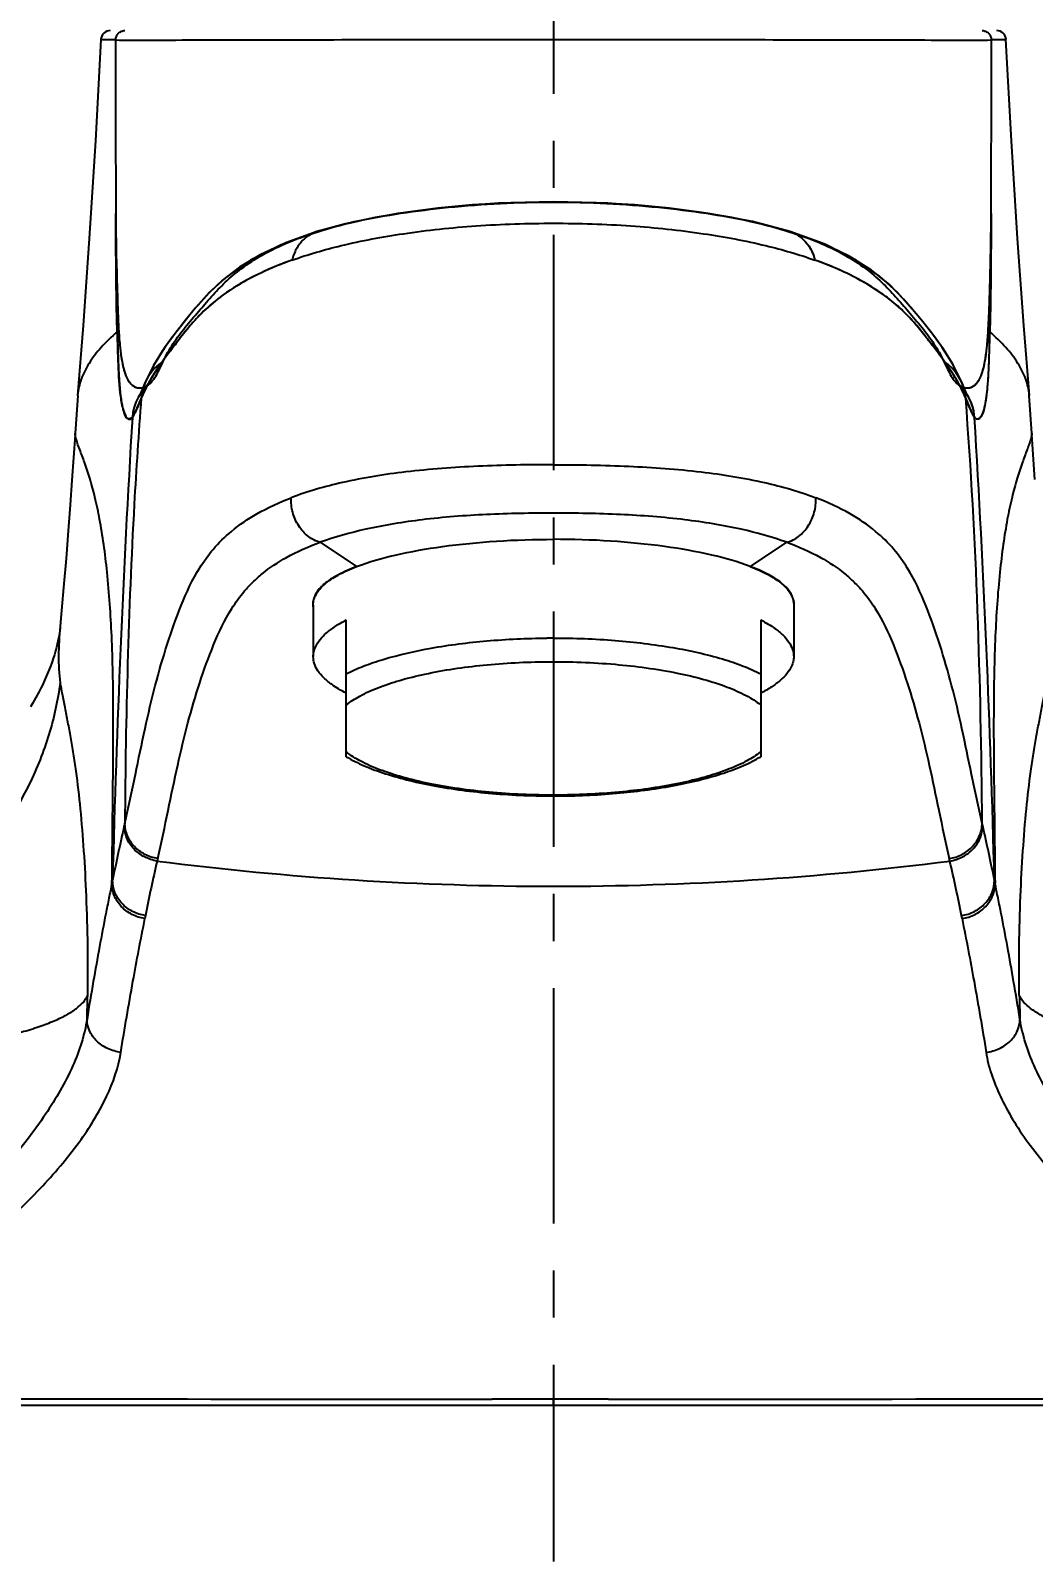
# Model space of a CAD drawing. Header units: millimetres. Extents: x 1091 to 1735, y 843 to 1297.
# Drawn here: x 1476.3 to 1529.5, y 1097.9 to 1179.2 of the extents above; entities that cross this region are included whole.
import ezdxf

# ---------------------------------------------------------------- set-up
doc = ezdxf.new("R2010")
doc.units = ezdxf.units.MM
doc.linetypes.add('CENTER', pattern=[2, 1.25, -0.25, 0.25, -0.25])
doc.layers.add('标注', color=1, linetype='Continuous')
doc.styles.add('Daelim Dimension', font='')
doc.styles.get('Daelim Dimension').set_extended_font_data('나눔고딕')
doc.dimstyles.new('DEFAULT', dxfattribs={"dimscale": 2, "dimtxt": 2, "dimasz": 2, "dimexe": 0, "dimexo": 2, "dimgap": 1, "dimtad": 1, "dimdec": 1, "dimzin": 9, "dimdsep": 46, "dimtxsty": 'Daelim Dimension', "dimcen": 0.5, "dimclrd": 252, "dimclre": 252, "dimclrt": 3, "dimadec": 1, "dimazin": 0, "dimtfac": 1, "dimtdec": 1, "dimtix": 1, "dimtmove": 0, "dimatfit": 3, "dimfxl": 1, "dimtolj": 1, "dimtzin": 1, "dimlwd": 9, "dimlwe": 9, "dimarcsym": 0})

# ---------------------------------------------------------------- blocks, each defined once
blk = doc.blocks.new('*D2')
at = {"color": 5, "lineweight": 9, "transparency": 16777216}
for p, q in [((1508.017, 1223.158), (1604.375, 1223.158)), ((1604.375, 1219.158), (1604.375, 1110.189)), ((1579.171, 1106.189), (1604.375, 1106.189))]:
    blk.add_line(p, q, dxfattribs=at)
at = {"color": 5, "transparency": 16777216}
for points in [[(1603.709, 1219.158), (1605.042, 1219.158), (1604.375, 1223.158)], [(1603.709, 1110.189), (1605.042, 1110.189), (1604.375, 1106.189)]]:
    blk.add_solid(points, dxfattribs=at)
at = {"layer": 'Defpoints', "color": 0, "transparency": 16777216}
for p in [(1504.017, 1223.158), (1575.171, 1106.189), (1604.375, 1106.189)]:
    blk.add_point(p, dxfattribs=at)
at = {"color": 7, "transparency": 16777216, "insert": (1597.039, 1164.673), "char_height": 10, "attachment_point": 5, "rotation": 90, "style": 'Daelim Dimension'}
blk.add_mtext('\\A1;117', dxfattribs=at)

msp = doc.modelspace()

# ---------------------------------------------------------------- linework, layer by layer
at = {"color": 7, "linetype": 'Continuous'}
for p, q in [((1491.481, 1168.522), (1491.48, 1168.522)), ((1516.553, 1168.522), (1516.554, 1168.522)), ((1479.055, 1163.535), (1478.76, 1159.805)), ((1482.318, 1160.433), (1482.228, 1160.214)), ((1482.318, 1160.433), (1482.317, 1160.432)), ((1525.805, 1160.217), (1525.716, 1160.433)), ((1525.716, 1160.433), (1525.716, 1160.433)), ((1478.774, 1159.804), (1478.635, 1157.797)), ((1525.96, 1159.869), (1525.952, 1159.885)), ((1529.399, 1157.794), (1529.26, 1159.804)), ((1478.63, 1157.715), (1478.463, 1155.315)), ((1478.635, 1157.797), (1478.63, 1157.715)), ((1478.463, 1155.315), (1478.367, 1154.005)), ((1478.367, 1154.005), (1478.262, 1152.617)), ((1478.262, 1152.617), (1478.145, 1151.15)), ((1478.145, 1151.15), (1478.016, 1149.607)), ((1491.268, 1148.692), (1491.268, 1145.947)), ((1516.718, 1149.012), (1516.766, 1148.693)), ((1516.766, 1148.69), (1516.766, 1145.947)), ((1493.017, 1140.631), (1493.017, 1147.89)), ((1515.017, 1147.89), (1515.017, 1140.631)), ((1504.017, 1106.189), (1504.017, 1106.511)), ((1432.863, 1106.189), (1575.171, 1106.189))]:
    msp.add_line(p, q, dxfattribs=at)
at = {"color": 6, "linetype": 'Continuous'}
for p, q in [((1482.228, 1160.214), (1482.22, 1160.196)), ((1525.814, 1160.196), (1525.805, 1160.217)), ((1525.895, 1160.008), (1525.894, 1160.011))]:
    msp.add_line(p, q, dxfattribs=at)
at = {"color": 9, "linetype": 'Continuous'}
for p, q in [((1491.63, 1152.016), (1493.564, 1150.728)), ((1514.469, 1150.728), (1516.404, 1152.016)), ((1481.268, 1137.084), (1481.238, 1136.959)), ((1526.795, 1136.959), (1526.765, 1137.086)), ((1483.012, 1135.218), (1482.982, 1135.089)), ((1525.052, 1135.089), (1525.021, 1135.22)), ((1482.367, 1132.192), (1482.335, 1132.031)), ((1525.699, 1132.031), (1525.667, 1132.192)), ((1504.017, 1106.515), (1500.755, 1106.508)), ((1506.937, 1106.508), (1504.017, 1106.515))]:
    msp.add_line(p, q, dxfattribs=at)
at = {"color": 7, "linetype": 'Continuous'}
for points in [[(1480.002, 1178.713), (1479.711, 1173.337), (1479.383, 1168.145), (1479.055, 1163.535)], [(1529.274, 1159.805), (1528.979, 1163.535), (1528.651, 1168.145), (1528.322, 1173.336), (1528.032, 1178.713)], [(1504.017, 1170.092), (1501.104, 1170.017), (1498.268, 1169.797), (1495.756, 1169.474), (1493.432, 1169.038), (1491.48, 1168.522)], [(1516.554, 1168.522), (1514.578, 1169.043), (1512.252, 1169.478), (1509.738, 1169.8), (1506.901, 1170.019), (1504.017, 1170.092)], [(1491.481, 1168.522), (1489.563, 1167.818), (1487.939, 1166.99), (1486.699, 1166.135), (1485.75, 1165.274), (1485.041, 1164.481), (1484.49, 1163.808), (1483.936, 1163.108), (1483.38, 1162.35), (1482.818, 1161.462), (1482.317, 1160.432)], [(1525.716, 1160.433), (1525.213, 1161.468), (1524.65, 1162.355), (1524.094, 1163.113), (1523.54, 1163.812), (1522.988, 1164.486), (1522.277, 1165.281), (1521.326, 1166.142), (1520.083, 1166.997), (1518.454, 1167.825), (1516.553, 1168.522)], [(1482.228, 1160.214), (1482.139, 1160.007), (1482.105, 1159.933)], [(1525.952, 1159.885), (1525.894, 1160.011), (1525.805, 1160.217)], [(1529.568, 1155.347), (1529.402, 1157.743), (1529.399, 1157.796)], [(1478.016, 1149.607), (1477.875, 1147.987), (1477.835, 1147.541)], [(1477.835, 1147.54), (1477.828, 1147.459), (1477.812, 1147.321), (1477.794, 1147.191), (1477.774, 1147.061), (1477.749, 1146.923), (1477.719, 1146.773), (1477.682, 1146.608), (1477.638, 1146.433), (1477.588, 1146.246), (1477.53, 1146.046), (1477.463, 1145.836), (1477.388, 1145.616), (1477.303, 1145.383), (1477.206, 1145.136), (1477.101, 1144.884), (1476.991, 1144.636), (1476.898, 1144.437), (1476.835, 1144.308), (1476.71, 1144.065), (1476.552, 1143.774), (1476.374, 1143.461), (1476.268, 1143.283)]]:
    msp.add_lwpolyline(points, dxfattribs=at)
at = {"color": 6, "linetype": 'Continuous'}
for points in [[(1504.017, 1170.092), (1501.752, 1170.047), (1499.72, 1169.928), (1497.874, 1169.754), (1496.166, 1169.536), (1494.546, 1169.266), (1492.986, 1168.934), (1491.481, 1168.522)], [(1516.553, 1168.522), (1515.047, 1168.935), (1513.488, 1169.266), (1511.867, 1169.536), (1510.16, 1169.754), (1508.315, 1169.928), (1506.283, 1170.047), (1504.017, 1170.092)], [(1491.481, 1168.522), (1489.813, 1167.924), (1488.458, 1167.285), (1487.358, 1166.62), (1486.455, 1165.934), (1485.72, 1165.243), (1485.133, 1164.591), (1485.041, 1164.481)], [(1523.18, 1164.254), (1522.601, 1164.935), (1521.844, 1165.7), (1520.89, 1166.471), (1519.718, 1167.207), (1518.283, 1167.898), (1516.553, 1168.522)], [(1484.668, 1164.027), (1484.213, 1163.463), (1483.744, 1162.855), (1483.27, 1162.189), (1482.788, 1161.408), (1482.317, 1160.432)], [(1525.225, 1161.447), (1524.708, 1162.271), (1524.197, 1162.978), (1523.684, 1163.634), (1523.54, 1163.812)], [(1482.178, 1160.026), (1482.279, 1160.15), (1482.402, 1160.279), (1482.549, 1160.408)], [(1525.485, 1160.408), (1525.631, 1160.279), (1525.755, 1160.15), (1525.856, 1160.026)], [(1482.139, 1160.007), (1482.084, 1159.89), (1482.078, 1159.877), (1482.18, 1160.029)], [(1525.854, 1160.029), (1525.955, 1159.877), (1525.949, 1159.89)]]:
    msp.add_lwpolyline(points, dxfattribs=at)
at = {"color": 7, "linetype": 'Continuous'}
for centre, start, end in [((1480.495, 1178.689), 89.97505, 177.25665), ((1527.539, 1178.689), 2.74333, 90.02495)]:
    msp.add_arc(centre, 0.5, start, end, dxfattribs=at)
at = {"color": 9, "linetype": 'Continuous'}
for centre, radius, start, end in [((4113.659, 1175.962), 2632.881, 179.940605, 180.140912), ((-1230.306, 1176.026), 2757.562, 359.864122, 0.055373), ((1482.44, 1162.396), 1.767, 148.19423, 153.0638), ((1482.403, 1162.418), 1.723, 148.15517, 153.1515), ((1525.549, 1162.373), 1.817, 26.93328, 31.67703), ((1525.601, 1162.403), 1.756, 26.82217, 31.74022), ((1484.697, 1159.477), 2.564, 122.81671, 175.52945), ((1523.336, 1159.477), 2.565, 4.49499, 57.18739), ((1484.248, 1158.473), 2.588, 127.22139, 176.11876), ((1484.714, 1159.473), 2.581, 158.19106, 170.12357), ((1490.017, 1156.264), 8.593, 149.23117, 151.62199), ((1523.785, 1158.473), 2.588, 3.88159, 52.77862), ((1523.319, 1159.473), 2.582, 8.3442, 21.82724), ((1484.686, 1159.478), 2.553, 170.12082, 175.52137), ((1487.305, 1157.622), 5.558, 156.20708, 158.30416), ((1523.356, 1159.478), 2.545, 4.48948, 8.33387), ((1523.783, 1158.472), 2.591, 3.89392, 32.71113), ((2195.631, 1115.836), 715.247, 176.568415, 178.538611), ((812.397, 1115.836), 715.253, 1.461377, 3.431556), ((1492.337, 1148.686), 1.1, 179.61354, 185.19968), ((1504.017, 1104.662), 42.268, 89.99996, 90.4818), ((1495.348, 1143.79), 3.722, 231.23029, 233.02665), ((1512.683, 1143.794), 3.727, 306.94725, 308.7693), ((1580.012, 1114.127), 101.378, 166.98501, 168.65064), ((1424.424, 1113.35), 105.059, 11.37854, 12.9858), ((1581.343, 1112.452), 100.934, 167.03943, 168.72089), ((1503.992, 1299.383), 165.632, 262.71273, 270.00867), ((1504.042, 1299.383), 165.632, 269.99133, 277.28727), ((1423.449, 1111.755), 104.25, 11.30585, 12.93383), ((1465.723, 1137.086), 15.195, 347.97037, 348.56754), ((1386.891, 1129.799), 92.423, 358.07652, 358.8675), ((1621.112, 1129.798), 92.391, 181.13236, 181.92364), ((1500.668, 15179.108), 14072.597, 269.8383063, 270.0003524), ((1507.362, 15145.766), 14039.254, 269.9982655, 270.1620923)]:
    msp.add_arc(centre, radius, start, end, dxfattribs=at)
at = {"color": 7, "linetype": 'Continuous'}
for points, knots in [([(1480.78, 1178.691), (1480.78, 1178.756), (1480.805, 1178.886), (1480.911, 1179.051), (1481.071, 1179.162), (1481.199, 1179.189), (1481.261, 1179.189)], [0, 0, 0, 0, 0.253943, 0.505552, 0.75387, 1, 1, 1, 1]), ([(1526.772, 1179.189), (1526.835, 1179.189), (1526.962, 1179.162), (1527.123, 1179.051), (1527.229, 1178.886), (1527.254, 1178.756), (1527.254, 1178.691)], [0, 0, 0, 0, 0.24613, 0.494449, 0.746058, 1, 1, 1, 1]), ([(1491.727, 1168.58), (1492.356, 1168.771), (1493.739, 1169.12), (1495.985, 1169.521), (1498.506, 1169.832), (1501.214, 1170.039), (1503.073, 1170.086), (1504.017, 1170.086)], [0, 0, 0, 0, 0.158828, 0.344136, 0.550847, 0.772086, 1, 1, 1, 1]), ([(1504.017, 1170.086), (1504.96, 1170.086), (1506.82, 1170.039), (1509.528, 1169.832), (1512.049, 1169.521), (1514.295, 1169.12), (1515.678, 1168.771), (1516.307, 1168.58)], [0, 0, 0, 0, 0.227927, 0.449175, 0.655883, 0.841182, 1, 1, 1, 1]), ([(1480.784, 1169.484), (1480.791, 1168.722), (1480.805, 1167.27), (1480.872, 1165.218), (1480.908, 1163.927), (1480.939, 1163.327)], [0, 0, 0, 0, 0.370882, 0.707261, 1, 1, 1, 1]), ([(1480.865, 1163.196), (1480.84, 1163.797), (1480.818, 1165.079), (1480.798, 1167.175), (1480.788, 1168.669), (1480.784, 1169.484)], [0, 0, 0, 0, 0.286898, 0.611406, 1, 1, 1, 1]), ([(1527.095, 1163.327), (1527.133, 1163.919), (1527.175, 1165.206), (1527.221, 1167.259), (1527.239, 1168.718), (1527.25, 1169.484)], [0, 0, 0, 0, 0.288917, 0.627126, 1, 1, 1, 1]), ([(1527.25, 1169.484), (1527.244, 1168.696), (1527.237, 1167.221), (1527.217, 1165.125), (1527.195, 1163.816), (1527.168, 1163.196)], [0, 0, 0, 0, 0.375669, 0.70377, 1, 1, 1, 1]), ([(1483.308, 1161.632), (1483.454, 1161.957), (1483.816, 1162.583), (1484.467, 1163.448), (1485.166, 1164.266), (1485.869, 1165.066), (1486.603, 1165.858), (1487.496, 1166.61), (1488.62, 1167.336), (1490.049, 1168.02), (1491.131, 1168.399), (1491.727, 1168.58)], [0, 0, 0, 0, 0.09535, 0.192238, 0.289063, 0.383019, 0.47684, 0.57759, 0.694129, 0.833454, 1, 1, 1, 1]), ([(1516.307, 1168.58), (1516.905, 1168.398), (1517.991, 1168.018), (1519.423, 1167.331), (1520.547, 1166.603), (1521.439, 1165.85), (1522.173, 1165.057), (1522.875, 1164.258), (1523.572, 1163.441), (1524.22, 1162.579), (1524.58, 1161.956), (1524.726, 1161.632)], [0, 0, 0, 0, 0.167165, 0.306829, 0.423493, 0.524288, 0.618088, 0.711979, 0.808591, 0.905118, 1, 1, 1, 1]), ([(1490.138, 1167.001), (1489.575, 1166.798), (1488.599, 1166.404), (1487.376, 1165.747), (1486.456, 1165.151), (1485.746, 1164.575), (1485.171, 1164.019), (1484.735, 1163.526), (1484.384, 1163.09), (1484.049, 1162.661), (1483.72, 1162.236), (1483.39, 1161.792), (1483.101, 1161.387), (1482.839, 1160.995), (1482.602, 1160.613), (1482.363, 1160.184), (1482.212, 1159.858), (1482.141, 1159.677)], [0, 0, 0, 0, 0.160877, 0.282407, 0.372921, 0.45529, 0.5278, 0.58781, 0.632168, 0.678048, 0.734313, 0.776687, 0.826862, 0.868084, 0.903488, 0.947661, 1, 1, 1, 1]), ([(1525.893, 1159.678), (1525.814, 1159.878), (1525.64, 1160.249), (1525.337, 1160.775), (1525.011, 1161.275), (1524.649, 1161.786), (1524.27, 1162.294), (1523.905, 1162.763), (1523.586, 1163.171), (1523.291, 1163.534), (1522.953, 1163.91), (1522.544, 1164.34), (1522.028, 1164.797), (1521.428, 1165.24), (1520.633, 1165.764), (1519.465, 1166.388), (1518.48, 1166.79), (1517.896, 1167.001)], [0, 0, 0, 0, 0.057944, 0.109876, 0.163309, 0.218361, 0.278096, 0.333939, 0.378051, 0.417408, 0.459654, 0.514148, 0.576841, 0.644823, 0.714352, 0.833, 1, 1, 1, 1]), ([(1480.939, 1163.327), (1480.966, 1162.883), (1481.026, 1162.103), (1481.2, 1161.121), (1481.485, 1160.468), (1481.92, 1160.171), (1482.364, 1160.247), (1482.583, 1160.426), (1482.683, 1160.534)], [0, 0, 0, 0, 0.314448, 0.55204, 0.703927, 0.805327, 0.89633, 1, 1, 1, 1]), ([(1525.351, 1160.534), (1525.45, 1160.426), (1525.67, 1160.247), (1526.113, 1160.171), (1526.548, 1160.468), (1526.834, 1161.12), (1527.007, 1162.102), (1527.068, 1162.883), (1527.095, 1163.327)], [0, 0, 0, 0, 0.103628, 0.194603, 0.295956, 0.447772, 0.685368, 1, 1, 1, 1]), ([(1481.666, 1158.648), (1481.56, 1158.568), (1481.34, 1158.539), (1481.149, 1159.13), (1480.997, 1160.016), (1480.91, 1161.477), (1480.888, 1162.614), (1480.865, 1163.196)], [0, 0, 0, 0, 0.052257, 0.141211, 0.301617, 0.645853, 1, 1, 1, 1]), ([(1527.168, 1163.196), (1527.147, 1162.715), (1527.125, 1161.724), (1527.07, 1160.431), (1526.947, 1159.422), (1526.815, 1158.885), (1526.614, 1158.511), (1526.45, 1158.554), (1526.368, 1158.648)], [0, 0, 0, 0, 0.290886, 0.598223, 0.789601, 0.891523, 0.953964, 1, 1, 1, 1]), ([(1482.683, 1160.534), (1482.768, 1160.628), (1482.921, 1160.85), (1483.118, 1161.224), (1483.243, 1161.491), (1483.307, 1161.632)], [0, 0, 0, 0, 0.300664, 0.633617, 1, 1, 1, 1]), ([(1524.726, 1161.633), (1524.79, 1161.492), (1524.916, 1161.224), (1525.112, 1160.85), (1525.265, 1160.628), (1525.351, 1160.534)], [0, 0, 0, 0, 0.366381, 0.699331, 1, 1, 1, 1]), ([(1482.141, 1159.677), (1482.093, 1159.557), (1481.993, 1159.313), (1481.845, 1158.964), (1481.727, 1158.744), (1481.666, 1158.648)], [0, 0, 0, 0, 0.34077, 0.699519, 1, 1, 1, 1]), ([(1526.368, 1158.648), (1526.306, 1158.746), (1526.187, 1158.967), (1526.04, 1159.316), (1525.94, 1159.559), (1525.893, 1159.678)], [0, 0, 0, 0, 0.304545, 0.663042, 1, 1, 1, 1]), ([(1493.57, 1150.727), (1494.232, 1150.981), (1495.741, 1151.405), (1498.225, 1151.84), (1501.036, 1152.113), (1503.006, 1152.174), (1504.017, 1152.174)], [0, 0, 0, 0, 0.200647, 0.442412, 0.71358, 1, 1, 1, 1]), ([(1514.464, 1150.727), (1513.802, 1150.981), (1512.293, 1151.405), (1509.809, 1151.84), (1506.997, 1152.113), (1505.028, 1152.174), (1504.017, 1152.174)], [0, 0, 0, 0, 0.200641, 0.442407, 0.713577, 1, 1, 1, 1]), ([(1491.268, 1148.692), (1491.268, 1148.787), (1491.294, 1148.982), (1491.458, 1149.377), (1491.884, 1149.85), (1492.631, 1150.332), (1493.232, 1150.598), (1493.57, 1150.727)], [0, 0, 0, 0, 0.087895, 0.1799, 0.393088, 0.664045, 1, 1, 1, 1]), ([(1514.464, 1150.727), (1514.758, 1150.614), (1515.292, 1150.382), (1516.115, 1149.892), (1516.606, 1149.383), (1516.718, 1149.012)], [0, 0, 0, 0, 0.32642, 0.599098, 1, 1, 1, 1]), ([(1491.268, 1145.947), (1491.268, 1146.032), (1491.288, 1146.207), (1491.445, 1146.673), (1491.858, 1147.142), (1492.449, 1147.577), (1492.817, 1147.787), (1493.017, 1147.89)], [0, 0, 0, 0, 0.093741, 0.191435, 0.536691, 0.752647, 1, 1, 1, 1]), ([(1515.017, 1147.89), (1515.153, 1147.82), (1515.411, 1147.677), (1515.814, 1147.415), (1516.195, 1147.105), (1516.518, 1146.733), (1516.719, 1146.347), (1516.766, 1146.076), (1516.766, 1145.947)], [0, 0, 0, 0, 0.168173, 0.322344, 0.527723, 0.704536, 0.858715, 1, 1, 1, 1]), ([(1493.017, 1144.004), (1492.881, 1144.074), (1492.623, 1144.216), (1492.22, 1144.479), (1491.839, 1144.788), (1491.516, 1145.16), (1491.315, 1145.547), (1491.268, 1145.818), (1491.268, 1145.947)], [0, 0, 0, 0, 0.168173, 0.322344, 0.527723, 0.704536, 0.858715, 1, 1, 1, 1]), ([(1516.766, 1145.947), (1516.766, 1145.861), (1516.746, 1145.687), (1516.588, 1145.221), (1516.176, 1144.752), (1515.585, 1144.317), (1515.217, 1144.107), (1515.017, 1144.004)], [0, 0, 0, 0, 0.093741, 0.191435, 0.536691, 0.752647, 1, 1, 1, 1]), ([(1493.018, 1140.631), (1493.325, 1140.448), (1494.005, 1140.111), (1495.132, 1139.696), (1496.41, 1139.341), (1498.357, 1138.934), (1501.02, 1138.61), (1503.215, 1138.536), (1504.346, 1138.545)], [0, 0, 0, 0, 0.092241, 0.195231, 0.309412, 0.434158, 0.708074, 1, 1, 1, 1]), ([(1504.346, 1138.545), (1505.418, 1138.554), (1507.488, 1138.654), (1509.994, 1138.989), (1511.82, 1139.391), (1513.021, 1139.736), (1514.082, 1140.135), (1514.725, 1140.457), (1515.016, 1140.631)], [0, 0, 0, 0, 0.29297, 0.566008, 0.690209, 0.804067, 0.907185, 1, 1, 1, 1])]:
    msp.add_open_spline(points, degree=3, knots=knots, dxfattribs=at)
at = {"color": 9, "linetype": 'Continuous'}
for points, knots in [([(1480.779, 1178.691), (1480.668, 1178.693), (1480.513, 1178.696), (1480.321, 1178.701), (1480.212, 1178.704), (1480.127, 1178.707), (1480.064, 1178.708), (1480.026, 1178.711), (1480.007, 1178.711), (1480.002, 1178.713)], [0, 0, 0, 0, 0.429037, 0.59904, 0.739182, 0.849374, 0.929583, 0.979787, 1, 1, 1, 1]), ([(1480.779, 1178.691), (1481.846, 1178.685), (1484.695, 1178.691), (1489.853, 1178.703), (1496.532, 1178.716), (1501.429, 1178.719), (1504.017, 1178.719)], [0, 0, 0, 0, 0.13773, 0.367763, 0.665889, 1, 1, 1, 1]), ([(1504.017, 1178.719), (1506.605, 1178.719), (1511.502, 1178.716), (1518.181, 1178.703), (1523.339, 1178.691), (1526.188, 1178.685), (1527.254, 1178.691)], [0, 0, 0, 0, 0.334111, 0.632237, 0.86227, 1, 1, 1, 1]), ([(1528.032, 1178.713), (1528.027, 1178.711), (1528.008, 1178.711), (1527.97, 1178.708), (1527.907, 1178.707), (1527.821, 1178.704), (1527.712, 1178.701), (1527.521, 1178.696), (1527.366, 1178.693), (1527.254, 1178.691)], [0, 0, 0, 0, 0.020213, 0.070417, 0.150626, 0.260818, 0.40096, 0.570963, 1, 1, 1, 1]), ([(1480.786, 1169.486), (1480.784, 1168.899), (1480.784, 1167.762), (1480.812, 1166.114), (1480.821, 1164.604), (1480.844, 1163.644), (1480.865, 1163.196)], [0, 0, 0, 0, 0.280096, 0.542149, 0.786149, 1, 1, 1, 1]), ([(1480.786, 1169.487), (1480.787, 1169.181), (1480.787, 1168.582), (1480.798, 1167.983), (1480.804, 1167.689)], [0, 0, 0, 0, 0.509523, 1, 1, 1, 1]), ([(1527.168, 1163.196), (1527.189, 1163.644), (1527.212, 1164.604), (1527.222, 1166.113), (1527.25, 1167.762), (1527.25, 1168.899), (1527.248, 1169.486)], [0, 0, 0, 0, 0.213821, 0.457821, 0.719888, 1, 1, 1, 1]), ([(1527.23, 1167.688), (1527.236, 1167.981), (1527.246, 1168.58), (1527.246, 1169.179), (1527.248, 1169.484)], [0, 0, 0, 0, 0.490553, 1, 1, 1, 1]), ([(1490.138, 1167.001), (1490.991, 1167.307), (1492.947, 1167.865), (1496.214, 1168.475), (1499.982, 1168.875), (1502.645, 1168.957), (1504.017, 1168.957)], [0, 0, 0, 0, 0.193205, 0.432528, 0.707677, 1, 1, 1, 1]), ([(1491.727, 1168.58), (1491.542, 1168.55), (1491.177, 1168.43), (1490.705, 1168.084), (1490.341, 1167.595), (1490.19, 1167.206), (1490.138, 1167.001)], [0, 0, 0, 0, 0.237664, 0.477662, 0.731193, 1, 1, 1, 1]), ([(1504.017, 1168.957), (1505.388, 1168.957), (1508.052, 1168.875), (1511.82, 1168.475), (1515.087, 1167.865), (1517.043, 1167.307), (1517.896, 1167.001)], [0, 0, 0, 0, 0.292323, 0.567473, 0.806796, 1, 1, 1, 1]), ([(1516.307, 1168.58), (1516.492, 1168.55), (1516.858, 1168.43), (1517.329, 1168.083), (1517.693, 1167.595), (1517.844, 1167.207), (1517.896, 1167.001)], [0, 0, 0, 0, 0.237834, 0.478533, 0.730515, 1, 1, 1, 1]), ([(1516.554, 1168.522), (1516.714, 1168.472), (1517.026, 1168.323), (1517.559, 1167.856), (1517.807, 1167.352), (1517.896, 1167.001)], [0, 0, 0, 0, 0.239267, 0.48385, 1, 1, 1, 1]), ([(1480.939, 1163.327), (1480.918, 1163.642), (1480.883, 1164.314), (1480.861, 1165.369), (1480.839, 1166.508), (1480.816, 1167.29), (1480.804, 1167.689)], [0, 0, 0, 0, 0.216912, 0.462231, 0.72582, 1, 1, 1, 1]), ([(1527.095, 1163.327), (1527.111, 1163.645), (1527.143, 1164.316), (1527.175, 1165.368), (1527.202, 1166.504), (1527.223, 1167.286), (1527.23, 1167.688)], [0, 0, 0, 0, 0.218965, 0.462048, 0.723865, 1, 1, 1, 1]), ([(1490.138, 1167.001), (1489.337, 1166.711), (1488.005, 1166.145), (1486.415, 1165.145), (1485.378, 1164.251), (1484.657, 1163.442), (1484.076, 1162.697), (1483.384, 1161.797), (1482.907, 1161.119), (1482.634, 1160.66)], [0, 0, 0, 0, 0.254229, 0.430019, 0.558504, 0.661264, 0.753119, 0.840397, 1, 1, 1, 1]), ([(1525.224, 1160.946), (1524.945, 1161.382), (1524.475, 1162.03), (1523.804, 1162.894), (1523.238, 1163.61), (1522.516, 1164.383), (1521.488, 1165.236), (1519.941, 1166.183), (1518.66, 1166.724), (1517.896, 1167.001)], [0, 0, 0, 0, 0.159964, 0.246531, 0.337945, 0.4419, 0.572415, 0.749151, 1, 1, 1, 1]), ([(1480.939, 1163.327), (1480.956, 1163.048), (1480.993, 1162.538), (1481.073, 1161.848), (1481.177, 1161.303), (1481.302, 1160.892), (1481.448, 1160.597), (1481.608, 1160.398), (1481.773, 1160.275), (1481.891, 1160.233), (1481.946, 1160.222)], [0, 0, 0, 0, 0.244522, 0.447153, 0.606932, 0.729271, 0.821673, 0.892925, 0.950518, 1, 1, 1, 1]), ([(1526.087, 1160.222), (1526.143, 1160.233), (1526.26, 1160.275), (1526.426, 1160.398), (1526.586, 1160.597), (1526.732, 1160.892), (1526.857, 1161.303), (1526.961, 1161.848), (1527.041, 1162.538), (1527.078, 1163.048), (1527.095, 1163.327)], [0, 0, 0, 0, 0.049478, 0.107063, 0.178305, 0.270695, 0.393025, 0.552803, 0.755447, 1, 1, 1, 1]), ([(1480.866, 1163.197), (1480.564, 1162.934), (1480.02, 1162.411), (1479.362, 1161.569), (1478.924, 1160.715), (1478.787, 1160.121), (1478.762, 1159.833)], [0, 0, 0, 0, 0.295932, 0.555728, 0.786675, 1, 1, 1, 1]), ([(1480.865, 1163.196), (1480.88, 1162.707), (1480.907, 1161.832), (1480.957, 1160.67), (1481.025, 1159.887), (1481.1, 1159.403), (1481.158, 1159.135), (1481.221, 1158.926), (1481.286, 1158.768), (1481.35, 1158.655), (1481.415, 1158.582), (1481.485, 1158.546), (1481.583, 1158.553), (1481.638, 1158.608), (1481.666, 1158.648)], [0, 0, 0, 0, 0.294988, 0.527269, 0.700746, 0.767807, 0.822468, 0.865726, 0.899293, 0.924893, 0.943749, 0.957879, 0.97035, 1, 1, 1, 1]), ([(1527.168, 1163.196), (1527.155, 1162.706), (1527.13, 1161.83), (1527.075, 1160.667), (1527, 1159.796), (1526.906, 1159.241), (1526.813, 1158.924), (1526.749, 1158.765), (1526.684, 1158.653), (1526.618, 1158.581), (1526.547, 1158.549), (1526.478, 1158.558), (1526.418, 1158.594), (1526.384, 1158.629), (1526.368, 1158.648)], [0, 0, 0, 0, 0.295508, 0.528345, 0.701549, 0.822722, 0.866469, 0.90044, 0.925886, 0.944412, 0.958358, 0.970923, 0.984561, 1, 1, 1, 1]), ([(1529.271, 1159.833), (1529.247, 1160.12), (1529.11, 1160.714), (1528.672, 1161.569), (1528.014, 1162.411), (1527.47, 1162.934), (1527.168, 1163.197)], [0, 0, 0, 0, 0.213326, 0.444274, 0.704071, 1, 1, 1, 1]), ([(1525.476, 1160.53), (1525.456, 1160.565), (1525.375, 1160.705), (1525.289, 1160.843), (1525.224, 1160.946)], [0, 0, 0, 0, 0.246025, 1, 1, 1, 1]), ([(1481.946, 1160.222), (1481.972, 1160.217), (1482.074, 1160.204), (1482.178, 1160.219), (1482.251, 1160.242)], [0, 0, 0, 0, 0.256869, 1, 1, 1, 1]), ([(1482.457, 1160.348), (1482.435, 1160.308), (1482.351, 1160.149), (1482.273, 1159.987), (1482.219, 1159.865)], [0, 0, 0, 0, 0.254987, 1, 1, 1, 1]), ([(1525.701, 1160.108), (1525.684, 1160.143), (1525.612, 1160.286), (1525.536, 1160.426), (1525.476, 1160.53)], [0, 0, 0, 0, 0.245939, 1, 1, 1, 1]), ([(1525.893, 1159.678), (1525.879, 1159.713), (1525.819, 1159.859), (1525.754, 1160.002), (1525.701, 1160.108)], [0, 0, 0, 0, 0.245666, 1, 1, 1, 1]), ([(1525.783, 1160.242), (1525.855, 1160.219), (1525.96, 1160.204), (1526.062, 1160.217), (1526.087, 1160.222)], [0, 0, 0, 0, 0.743152, 1, 1, 1, 1]), ([(1482.141, 1159.677), (1481.995, 1157.798), (1481.499, 1150.276), (1481.31, 1142.738), (1481.268, 1137.086)], [0, 0, 0, 0, 0.250103, 1, 1, 1, 1]), ([(1481.666, 1158.648), (1481.71, 1158.711), (1481.791, 1158.859), (1481.949, 1159.202), (1482.064, 1159.481), (1482.141, 1159.677)], [0, 0, 0, 0, 0.201797, 0.444129, 1, 1, 1, 1]), ([(1525.893, 1159.678), (1525.97, 1159.482), (1526.085, 1159.202), (1526.243, 1158.859), (1526.324, 1158.711), (1526.368, 1158.648)], [0, 0, 0, 0, 0.555876, 0.798205, 1, 1, 1, 1]), ([(1480.584, 1133.919), (1480.598, 1135.52), (1480.633, 1138.586), (1480.673, 1142.96), (1480.607, 1146.867), (1480.413, 1149.799), (1480.162, 1151.862), (1479.951, 1153.189), (1479.703, 1154.36), (1479.432, 1155.369), (1479.154, 1156.213), (1478.898, 1156.886), (1478.724, 1157.343), (1478.646, 1157.629), (1478.632, 1157.746), (1478.634, 1157.796)], [0, 0, 0, 0, 0.199227, 0.381591, 0.544445, 0.685345, 0.747069, 0.803035, 0.852581, 0.895942, 0.932989, 0.963063, 0.985586, 0.993758, 1, 1, 1, 1]), ([(1529.399, 1157.795), (1529.402, 1157.745), (1529.388, 1157.628), (1529.337, 1157.437), (1529.255, 1157.205), (1529.108, 1156.809), (1528.88, 1156.214), (1528.601, 1155.37), (1528.331, 1154.36), (1528.084, 1153.189), (1527.871, 1151.861), (1527.622, 1149.799), (1527.427, 1146.866), (1527.361, 1142.961), (1527.399, 1138.585), (1527.439, 1135.519), (1527.45, 1133.916)], [0, 0, 0, 0, 0.006271, 0.014476, 0.024643, 0.036912, 0.067022, 0.103937, 0.147395, 0.197026, 0.252889, 0.31466, 0.455512, 0.618337, 0.800629, 1, 1, 1, 1]), ([(1504.017, 1156.135), (1502.682, 1156.137), (1500.066, 1156.089), (1496.318, 1155.821), (1492.992, 1155.293), (1490.981, 1154.719), (1490.1, 1154.382)], [0, 0, 0, 0, 0.284226, 0.556581, 0.79926, 1, 1, 1, 1]), ([(1504.017, 1156.135), (1505.352, 1156.137), (1507.967, 1156.089), (1511.715, 1155.822), (1515.041, 1155.292), (1517.053, 1154.72), (1517.934, 1154.382)], [0, 0, 0, 0, 0.284178, 0.556517, 0.799233, 1, 1, 1, 1]), ([(1481.268, 1137.086), (1481.468, 1137.948), (1481.825, 1139.627), (1482.316, 1142.081), (1482.859, 1144.389), (1483.489, 1146.574), (1484.229, 1148.676), (1485.015, 1150.397), (1485.961, 1151.7), (1486.966, 1152.689), (1488.358, 1153.632), (1489.471, 1154.139), (1490.1, 1154.382)], [0, 0, 0, 0, 0.129999, 0.252042, 0.367529, 0.478067, 0.585725, 0.694953, 0.754293, 0.821145, 0.901016, 1, 1, 1, 1]), ([(1491.628, 1152.016), (1491.404, 1152.073), (1490.961, 1152.305), (1490.457, 1152.874), (1490.14, 1153.594), (1490.083, 1154.124), (1490.1, 1154.382)], [0, 0, 0, 0, 0.230096, 0.481109, 0.742834, 1, 1, 1, 1]), ([(1516.406, 1152.016), (1516.63, 1152.073), (1517.073, 1152.305), (1517.577, 1152.874), (1517.894, 1153.594), (1517.951, 1154.124), (1517.934, 1154.382)], [0, 0, 0, 0, 0.23011, 0.481127, 0.742844, 1, 1, 1, 1]), ([(1526.765, 1137.088), (1526.566, 1137.95), (1526.209, 1139.629), (1525.718, 1142.083), (1525.175, 1144.39), (1524.545, 1146.575), (1523.804, 1148.677), (1523.019, 1150.398), (1522.073, 1151.7), (1521.067, 1152.689), (1519.675, 1153.632), (1518.563, 1154.139), (1517.934, 1154.382)], [0, 0, 0, 0, 0.129983, 0.252092, 0.367559, 0.478062, 0.585729, 0.694959, 0.7543, 0.821168, 0.90103, 1, 1, 1, 1]), ([(1504.017, 1153.568), (1502.831, 1153.567), (1500.505, 1153.523), (1497.171, 1153.272), (1494.212, 1152.792), (1492.418, 1152.3), (1491.628, 1152.016)], [0, 0, 0, 0, 0.283837, 0.556378, 0.799166, 1, 1, 1, 1]), ([(1516.405, 1152.016), (1515.615, 1152.3), (1513.822, 1152.792), (1510.863, 1153.272), (1507.529, 1153.523), (1505.203, 1153.567), (1504.017, 1153.568)], [0, 0, 0, 0, 0.200837, 0.443625, 0.716165, 1, 1, 1, 1]), ([(1483.012, 1135.218), (1483.208, 1136.07), (1483.556, 1137.724), (1484.051, 1140.134), (1484.589, 1142.396), (1485.215, 1144.532), (1485.951, 1146.576), (1486.723, 1148.237), (1487.495, 1149.309), (1488.059, 1149.908), (1488.768, 1150.548), (1489.939, 1151.323), (1491.016, 1151.793), (1491.628, 1152.016)], [0, 0, 0, 0, 0.131919, 0.255091, 0.371454, 0.482746, 0.590785, 0.699371, 0.757726, 0.789381, 0.823343, 0.901684, 1, 1, 1, 1]), ([(1516.405, 1152.016), (1517.017, 1151.793), (1518.095, 1151.323), (1519.266, 1150.548), (1519.974, 1149.908), (1520.538, 1149.31), (1521.311, 1148.237), (1522.083, 1146.577), (1522.818, 1144.533), (1523.444, 1142.397), (1523.982, 1140.136), (1524.478, 1137.726), (1524.825, 1136.072), (1525.021, 1135.22)], [0, 0, 0, 0, 0.098319, 0.176662, 0.210626, 0.242283, 0.30064, 0.409228, 0.517266, 0.628557, 0.744918, 0.868086, 1, 1, 1, 1]), ([(1493.566, 1150.728), (1493.227, 1150.595), (1492.621, 1150.33), (1491.86, 1149.857), (1491.431, 1149.379), (1491.266, 1148.984), (1491.238, 1148.789), (1491.238, 1148.694)], [0, 0, 0, 0, 0.335474, 0.608342, 0.820859, 0.912528, 1, 1, 1, 1]), ([(1516.74, 1149.013), (1516.628, 1149.384), (1516.137, 1149.898), (1515.305, 1150.384), (1514.765, 1150.615), (1514.468, 1150.728)], [0, 0, 0, 0, 0.399256, 0.672597, 1, 1, 1, 1]), ([(1516.791, 1148.563), (1516.801, 1148.676), (1516.791, 1148.83), (1516.752, 1148.976), (1516.74, 1149.013)], [0, 0, 0, 0, 0.746771, 1, 1, 1, 1]), ([(1477.835, 1147.54), (1477.789, 1147.023), (1477.726, 1146.03), (1477.765, 1145.03), (1477.839, 1144.56)], [0, 0, 0, 0, 0.522295, 1, 1, 1, 1]), ([(1493.017, 1145.03), (1493.31, 1145.18), (1493.956, 1145.464), (1495.448, 1145.969), (1497.639, 1146.46), (1500.544, 1146.826), (1502.6, 1146.92), (1503.661, 1146.929)], [0, 0, 0, 0, 0.090701, 0.194021, 0.433765, 0.707491, 1, 1, 1, 1]), ([(1504.017, 1146.93), (1505.111, 1146.93), (1507.234, 1146.849), (1510.237, 1146.489), (1512.505, 1145.993), (1514.049, 1145.476), (1514.716, 1145.185), (1515.017, 1145.03)], [0, 0, 0, 0, 0.291949, 0.56608, 0.806268, 0.909574, 1, 1, 1, 1]), ([(1493.017, 1143.377), (1493.243, 1143.559), (1493.788, 1143.901), (1494.746, 1144.329), (1495.902, 1144.712), (1497.754, 1145.169), (1500.371, 1145.552), (1502.551, 1145.664), (1503.689, 1145.674)], [0, 0, 0, 0, 0.078696, 0.173607, 0.284056, 0.40859, 0.690996, 1, 1, 1, 1]), ([(1503.689, 1145.674), (1504.889, 1145.684), (1507.197, 1145.598), (1509.974, 1145.228), (1511.95, 1144.765), (1513.183, 1144.371), (1514.201, 1143.927), (1514.779, 1143.569), (1515.017, 1143.377)], [0, 0, 0, 0, 0.307439, 0.590781, 0.71599, 0.826896, 0.921836, 1, 1, 1, 1]), ([(1477.839, 1144.56), (1477.714, 1143.632), (1477.308, 1141.781), (1476.255, 1139.126), (1474.777, 1136.636), (1472.28, 1133.601), (1468.288, 1130.51), (1464.509, 1129.025), (1462.548, 1128.55)], [0, 0, 0, 0, 0.119795, 0.240996, 0.363841, 0.488459, 0.741939, 1, 1, 1, 1]), ([(1479.295, 1127.972), (1479.327, 1129.721), (1479.288, 1132.278), (1479.114, 1135.574), (1478.936, 1137.791), (1478.738, 1139.508), (1478.554, 1140.77), (1478.406, 1141.635), (1478.251, 1142.45), (1478.103, 1143.214), (1477.964, 1143.913), (1477.877, 1144.354), (1477.839, 1144.56)], [0, 0, 0, 0, 0.31436, 0.459472, 0.593165, 0.71422, 0.769966, 0.822374, 0.872016, 0.919179, 0.962229, 1, 1, 1, 1]), ([(1528.738, 1127.972), (1528.706, 1129.721), (1528.745, 1132.278), (1528.92, 1135.574), (1529.098, 1137.792), (1529.295, 1139.508), (1529.479, 1140.77), (1529.628, 1141.634), (1529.784, 1142.449), (1529.931, 1143.214), (1530.07, 1143.913), (1530.158, 1144.353), (1530.195, 1144.56)], [0, 0, 0, 0, 0.314363, 0.459423, 0.59318, 0.714287, 0.769981, 0.822274, 0.871905, 0.919211, 0.962202, 1, 1, 1, 1]), ([(1504.344, 1138.592), (1503.165, 1138.582), (1500.893, 1138.664), (1498.156, 1139.023), (1496.2, 1139.471), (1494.969, 1139.852), (1493.944, 1140.284), (1493.355, 1140.631), (1493.109, 1140.817)], [0, 0, 0, 0, 0.305218, 0.58737, 0.712648, 0.82416, 0.920237, 1, 1, 1, 1]), ([(1514.923, 1140.816), (1514.689, 1140.64), (1514.134, 1140.308), (1513.17, 1139.893), (1512.017, 1139.522), (1510.183, 1139.081), (1507.606, 1138.71), (1505.463, 1138.601), (1504.344, 1138.592)], [0, 0, 0, 0, 0.080318, 0.176388, 0.287465, 0.412085, 0.693301, 1, 1, 1, 1]), ([(1482.982, 1135.089), (1482.748, 1135.124), (1482.289, 1135.272), (1481.72, 1135.7), (1481.337, 1136.283), (1481.241, 1136.736), (1481.238, 1136.958)], [0, 0, 0, 0, 0.257725, 0.511778, 0.759149, 1, 1, 1, 1]), ([(1483.011, 1135.218), (1482.777, 1135.253), (1482.319, 1135.401), (1481.75, 1135.829), (1481.368, 1136.412), (1481.271, 1136.864), (1481.268, 1137.086)], [0, 0, 0, 0, 0.257633, 0.511616, 0.759029, 1, 1, 1, 1]), ([(1525.021, 1135.22), (1525.256, 1135.255), (1525.714, 1135.403), (1526.283, 1135.831), (1526.666, 1136.414), (1526.762, 1136.866), (1526.765, 1137.088)], [0, 0, 0, 0, 0.257638, 0.511657, 0.759066, 1, 1, 1, 1]), ([(1525.051, 1135.089), (1525.286, 1135.124), (1525.745, 1135.272), (1526.314, 1135.7), (1526.697, 1136.283), (1526.792, 1136.736), (1526.795, 1136.958)], [0, 0, 0, 0, 0.257725, 0.511779, 0.75915, 1, 1, 1, 1]), ([(1482.366, 1132.192), (1482.127, 1132.227), (1481.661, 1132.376), (1481.085, 1132.808), (1480.702, 1133.398), (1480.614, 1133.855), (1480.616, 1134.077)], [0, 0, 0, 0, 0.259832, 0.514736, 0.761237, 1, 1, 1, 1]), ([(1525.668, 1132.192), (1525.907, 1132.227), (1526.372, 1132.376), (1526.949, 1132.808), (1527.332, 1133.398), (1527.42, 1133.855), (1527.417, 1134.077)], [0, 0, 0, 0, 0.259832, 0.514736, 0.761237, 1, 1, 1, 1]), ([(1527.45, 1133.916), (1527.447, 1133.929), (1527.436, 1133.983), (1527.425, 1134.036), (1527.417, 1134.077)], [0, 0, 0, 0, 0.242358, 1, 1, 1, 1]), ([(1480.584, 1133.916), (1480.531, 1133.647), (1480.418, 1133.103), (1480.194, 1131.979), (1479.916, 1130.507), (1479.583, 1128.645), (1479.368, 1127.362), (1479.261, 1126.697)], [0, 0, 0, 0, 0.112138, 0.227196, 0.468339, 0.724533, 1, 1, 1, 1]), ([(1482.335, 1132.031), (1482.096, 1132.066), (1481.63, 1132.214), (1481.052, 1132.647), (1480.669, 1133.237), (1480.581, 1133.694), (1480.584, 1133.916)], [0, 0, 0, 0, 0.259959, 0.514923, 0.761374, 1, 1, 1, 1]), ([(1525.698, 1132.031), (1525.938, 1132.066), (1526.404, 1132.214), (1526.982, 1132.647), (1527.365, 1133.237), (1527.452, 1133.694), (1527.449, 1133.916)], [0, 0, 0, 0, 0.25996, 0.51492, 0.76137, 1, 1, 1, 1]), ([(1528.772, 1126.697), (1528.665, 1127.362), (1528.451, 1128.645), (1528.118, 1130.507), (1527.84, 1131.979), (1527.616, 1133.103), (1527.503, 1133.647), (1527.449, 1133.916)], [0, 0, 0, 0, 0.275467, 0.531659, 0.772803, 0.887861, 1, 1, 1, 1]), ([(1481.052, 1124.928), (1481.255, 1126.188), (1481.663, 1128.56), (1482.11, 1130.924), (1482.335, 1132.031)], [0, 0, 0, 0, 0.53065, 1, 1, 1, 1]), ([(1525.699, 1132.031), (1525.924, 1130.924), (1526.371, 1128.56), (1526.778, 1126.188), (1526.982, 1124.928)], [0, 0, 0, 0, 0.469353, 1, 1, 1, 1]), ([(1461.24, 1124.601), (1462.38, 1124.593), (1464.609, 1124.619), (1467.838, 1124.783), (1470.814, 1125.065), (1473.446, 1125.456), (1475.381, 1125.879), (1476.691, 1126.278), (1477.491, 1126.579), (1478.157, 1126.898), (1478.795, 1127.3), (1479.18, 1127.687), (1479.295, 1127.972)], [0, 0, 0, 0, 0.18224, 0.356179, 0.51687, 0.65985, 0.781354, 0.833161, 0.878685, 0.917843, 0.950776, 1, 1, 1, 1]), ([(1546.793, 1124.601), (1545.653, 1124.594), (1543.425, 1124.62), (1540.195, 1124.783), (1537.22, 1125.065), (1534.588, 1125.456), (1532.653, 1125.879), (1531.342, 1126.278), (1530.543, 1126.579), (1529.877, 1126.898), (1529.239, 1127.301), (1528.854, 1127.687), (1528.738, 1127.972)], [0, 0, 0, 0, 0.18224, 0.356186, 0.516884, 0.659866, 0.781366, 0.833169, 0.87869, 0.917844, 0.950775, 1, 1, 1, 1]), ([(1479.261, 1126.697), (1479.129, 1125.845), (1478.543, 1124.062), (1477.042, 1121.494), (1475.005, 1118.868), (1472.53, 1116.224), (1470.216, 1114.057), (1468.227, 1112.338), (1466.658, 1111.061), (1465.302, 1110.033), (1464.188, 1109.231), (1463.052, 1108.439), (1461.577, 1107.512), (1460.302, 1106.929), (1459.641, 1106.701)], [0, 0, 0, 0, 0.09005, 0.193282, 0.309589, 0.436469, 0.57111, 0.640551, 0.711028, 0.782336, 0.818273, 0.854378, 0.92695, 1, 1, 1, 1]), ([(1481.052, 1124.928), (1480.811, 1124.96), (1480.342, 1125.097), (1479.753, 1125.499), (1479.355, 1126.052), (1479.26, 1126.488), (1479.261, 1126.697)], [0, 0, 0, 0, 0.268068, 0.526811, 0.770275, 1, 1, 1, 1]), ([(1526.982, 1124.928), (1527.223, 1124.96), (1527.692, 1125.097), (1528.281, 1125.499), (1528.678, 1126.052), (1528.774, 1126.488), (1528.772, 1126.697)], [0, 0, 0, 0, 0.268068, 0.52681, 0.770275, 1, 1, 1, 1]), ([(1548.393, 1106.701), (1547.732, 1106.927), (1546.457, 1107.512), (1544.983, 1108.44), (1543.846, 1109.231), (1542.732, 1110.032), (1541.376, 1111.061), (1539.807, 1112.338), (1537.818, 1114.057), (1535.504, 1116.224), (1533.029, 1118.868), (1530.992, 1121.493), (1529.491, 1124.062), (1528.905, 1125.845), (1528.772, 1126.697)], [0, 0, 0, 0, 0.073047, 0.145621, 0.181724, 0.217658, 0.288966, 0.359444, 0.428885, 0.563526, 0.690408, 0.806715, 0.909951, 1, 1, 1, 1]), ([(1460.954, 1106.567), (1462.236, 1107.071), (1464.08, 1108.008), (1466.412, 1109.425), (1468.646, 1110.887), (1471.283, 1112.783), (1474.195, 1115.157), (1476.739, 1117.578), (1478.827, 1120.009), (1480.33, 1122.426), (1480.93, 1124.117), (1481.052, 1124.928)], [0, 0, 0, 0, 0.1478, 0.220803, 0.292988, 0.43412, 0.569218, 0.695704, 0.810641, 0.911992, 1, 1, 1, 1]), ([(1526.982, 1124.928), (1527.031, 1124.534), (1527.239, 1123.732), (1527.73, 1122.55), (1528.381, 1121.341), (1529.504, 1119.664), (1531.293, 1117.578), (1533.837, 1115.156), (1536.237, 1113.206), (1538.299, 1111.664), (1539.934, 1110.532), (1541.622, 1109.428), (1543.953, 1108.006), (1545.797, 1107.069), (1547.08, 1106.567)], [0, 0, 0, 0, 0.042565, 0.088203, 0.137126, 0.189569, 0.30448, 0.430923, 0.565975, 0.635894, 0.70706, 0.779237, 0.85221, 1, 1, 1, 1])]:
    msp.add_open_spline(points, degree=3, knots=knots, dxfattribs=at)
msp.add_open_spline([(1526.765, 1137.088), (1526.708, 1144.623), (1526.475, 1152.165), (1525.893, 1159.678)], degree=3, dxfattribs=at)
at = {"layer": '标注', "linetype": 'CENTER', "ltscale": 10}
msp.add_line((1504.017, 1228.34), (1504.017, 1097.896), dxfattribs=at)

# ---------------------------------------------------------------- dimensions: what is measured, and where the dimension line sits
at = {"color": 5}
dim = msp.add_linear_dim(base=(1604.375, 1106.189), p1=(1504.017, 1223.158), p2=(1575.171, 1106.189), angle=90, dimstyle='DEFAULT', override={"dimtxt": 5, "dimclrd": 5, "dimclre": 5, "dimclrt": 7}, dxfattribs=at)
dim.commit()
dim.dimension.update_dxf_attribs({"geometry": '*D2', "text_midpoint": (1597.039, 1164.673)})

doc.saveas('drawing.dxf')
